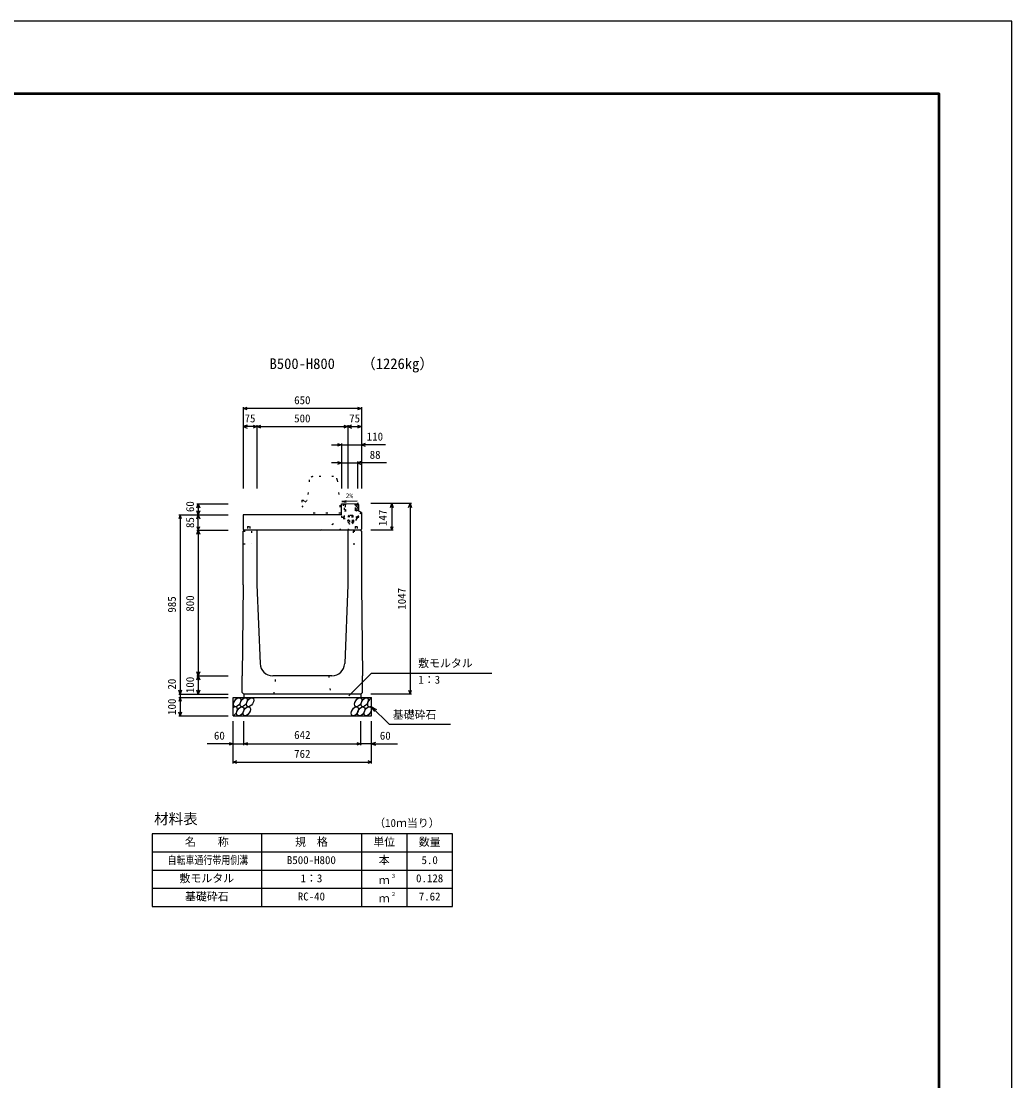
# Model space of a CAD drawing. Units: millimetres, scale not verified. Extents: x -12600 to 12600, y -5940 to 5940.
# Drawn here: x 7154 to 12600, y 115 to 5940 of the extents above; entities that cross this region are included whole.
import ezdxf
from ezdxf.enums import TextEntityAlignment as Align

# ---------------------------------------------------------------- set-up
doc = ezdxf.new("R2010")
doc.units = ezdxf.units.MM
doc.header["$LTSCALE"] = 40
doc.linetypes.add('DOTTED', pattern=[1.75, 0.25, -1.5])
for name, color, linetype, lineweight in [('0-0_DIM', 7, 'Continuous', 25), ('0-1_Defpoints', 5, 'Continuous', 25), ('0-2_HATCH', 6, 'Continuous', 25), ('0-3_HYO', 3, 'Continuous', 25), ('0-4_HYO2', 4, 'Continuous', 25), ('0-5_OUTLINE', 3, 'Continuous', 25), ('0-6_OUTLINE2', 4, 'DOTTED', 25), ('0-7_TXT', 7, 'Continuous', 25), ('0-8_WAKU', 3, 'Continuous', 25)]:
    doc.layers.add(name, color=color, linetype=linetype, lineweight=lineweight)
doc.styles.add('ＭＳ ゴシック', font='')
doc.styles.get('ＭＳ ゴシック').set_extended_font_data('MS Gothic')

msp = doc.modelspace()

# ---------------------------------------------------------------- linework, layer by layer
at = {"layer": '0-0_DIM'}
for p, q in [((8375, 3818.96), (8375, 3371.46)), ((9025, 3811.46), (8375, 3811.46)), ((9025, 3818.96), (9025, 3371.46)), ((8450, 3711.46), (8375, 3711.46)), ((8450, 3718.96), (8450, 3371.46)), ((8450, 3711.46), (8950, 3711.46)), ((8950, 3718.96), (8950, 3371.46)), ((8950, 3711.46), (9025, 3711.46)), ((8860, 3611.46), (8915, 3611.46)), ((8915, 3618.96), (8915, 3371.46)), ((8915, 3611.46), (9025, 3611.46)), ((9156.52, 3611.46), (9025, 3611.46)), ((8915, 3511.46), (8860, 3511.46)), ((8915, 3511.46), (9003, 3511.46)), ((9003, 3518.96), (9003, 3371.46)), ((9161.78, 3511.46), (9003, 3511.46)), ((8120.5, 3286.46), (8293, 3286.46)), ((8128, 3286.46), (8128, 3226.46)), ((9299.5, 3288.46), (9077, 3288.46)), ((9192, 3288.46), (9192, 3141.46)), ((9292, 3288.46), (9292, 2241.46)), ((8020.5, 3226.46), (8293, 3226.46)), ((8028, 3226.46), (8028, 2241.46)), ((8128, 3141.46), (8128, 3226.46)), ((8120.5, 3141.46), (8293, 3141.46)), ((8128, 3141.46), (8128, 2341.46)), ((9199.5, 3141.46), (9077, 3141.46)), ((8120.5, 2341.46), (8293, 2341.46)), ((8128, 2341.46), (8128, 2241.46)), ((8954.77, 2230.65), (9081, 2356.89)), ((9081, 2356.89), (9742.46, 2356.89)), ((8020.5, 2241.46), (8293, 2241.46)), ((8020.5, 2221.46), (8293, 2221.46)), ((8028, 2241.46), (8028, 2221.46)), ((8028, 2221.46), (8028, 2121.46)), ((9299.5, 2241.46), (9077, 2241.46)), ((9081, 2171.46), (9176.76, 2075.71)), ((9081, 2171.46), (9106.98, 2156.46)), ((9081, 2171.46), (9096, 2145.48)), ((8020.5, 2121.46), (8293, 2121.46)), ((8319, 1860.1), (8319, 2091.46)), ((8379, 1960.1), (8379, 2091.46)), ((9021, 1960.1), (9021, 2091.46)), ((9081, 1860.1), (9081, 2091.46)), ((9176.76, 2075.71), (9514.31, 2075.71)), ((8319, 1967.6), (8177.21, 1967.6)), ((8319, 1967.6), (8379, 1967.6)), ((8384, 1967.6), (9026, 1967.6)), ((9081, 1967.6), (9021, 1967.6)), ((9081, 1967.6), (9222.79, 1967.6)), ((8319, 1867.6), (9081, 1867.6))]:
    msp.add_line(p, q, dxfattribs=at)
for points in [[(8396.14, 3803.77), (8375, 3811.46), (8396.14, 3819.16)], [(9003.86, 3819.16), (9025, 3811.46), (9003.86, 3803.77)], [(8396.14, 3719.16), (8375, 3711.46), (8396.14, 3703.77)], [(8428.86, 3719.16), (8450, 3711.46), (8428.86, 3703.77)], [(8471.14, 3703.77), (8450, 3711.46), (8471.14, 3719.16)], [(8928.86, 3719.16), (8950, 3711.46), (8928.86, 3703.77)], [(8971.14, 3719.16), (8950, 3711.46), (8971.14, 3703.77)], [(9003.86, 3719.16), (9025, 3711.46), (9003.86, 3703.77)], [(8893.86, 3619.16), (8915, 3611.46), (8893.86, 3603.77)], [(9046.14, 3619.16), (9025, 3611.46), (9046.14, 3603.77)], [(8893.86, 3519.16), (8915, 3511.46), (8893.86, 3503.77)], [(9024.14, 3519.16), (9003, 3511.46), (9024.14, 3503.77)], [(8120.3, 3265.32), (8128, 3286.46), (8135.7, 3265.32)], [(9184.3, 3267.32), (9192, 3288.46), (9199.7, 3267.32)], [(9284.3, 3267.32), (9292, 3288.46), (9299.7, 3267.32)], [(8035.7, 3205.32), (8028, 3226.46), (8020.3, 3205.32)], [(8135.7, 3247.61), (8128, 3226.46), (8120.3, 3247.61)], [(8120.3, 3205.32), (8128, 3226.46), (8135.7, 3205.32)], [(8120.3, 3162.61), (8128, 3141.46), (8135.7, 3162.61)], [(9184.3, 3162.61), (9192, 3141.46), (9199.7, 3162.61)], [(8120.3, 3120.32), (8128, 3141.46), (8135.7, 3120.32)], [(8135.7, 2362.61), (8128, 2341.46), (8120.3, 2362.61)], [(8120.3, 2320.32), (8128, 2341.46), (8135.7, 2320.32)], [(8035.7, 2262.61), (8028, 2241.46), (8020.3, 2262.61)], [(8035.7, 2200.32), (8028, 2221.46), (8020.3, 2200.32)], [(8135.7, 2262.61), (8128, 2241.46), (8120.3, 2262.61)], [(9284.3, 2262.61), (9292, 2241.46), (9299.7, 2262.61)], [(8035.7, 2142.61), (8028, 2121.46), (8020.3, 2142.61)], [(8297.86, 1975.29), (8319, 1967.6), (8297.86, 1959.9)], [(8400.14, 1959.9), (8379, 1967.6), (8400.14, 1975.29)], [(8999.86, 1975.29), (9021, 1967.6), (8999.86, 1959.9)], [(9102.14, 1975.29), (9081, 1967.6), (9102.14, 1959.9)], [(8340.14, 1859.9), (8319, 1867.6), (8340.14, 1875.29)], [(9059.86, 1875.29), (9081, 1867.6), (9059.86, 1859.9)]]:
    msp.add_lwpolyline(points, dxfattribs=at)
at = {"layer": '0-1_Defpoints'}
msp.add_lwpolyline([(-4200, -5940), (12600, -5940), (12600, 5940), (-4200, 5940)], close=True, dxfattribs=at)
at = {"layer": '0-2_HATCH', "linetype": 'DOTTED'}
for p, q in [((9003.93, 3208.28), (9002.28, 3288.27)), ((8925.84, 3211.68), (8916.84, 3211.49)), ((9003.8, 3214.28), (8925.82, 3212.68)), ((8932.32, 3212.81), (8931.46, 3254.8)), ((8931.6, 3247.8), (8996.59, 3249.14)), ((8955.5, 3222.66), (8953.04, 3220.74)), ((8953.19, 3213.24), (8953.04, 3220.74)), ((8979.43, 3213.78), (8953.19, 3213.24)), ((8953.43, 3221.09), (8955.5, 3222.66)), ((8976.74, 3223.1), (8955.5, 3222.66)), ((8959.44, 3213.37), (8959.28, 3220.87)), ((8973.19, 3213.65), (8973.03, 3221.15)), ((8978.87, 3221.61), (8976.74, 3223.1)), ((8979.43, 3213.78), (8979.28, 3221.28)), ((8996.44, 3256.14), (8997.31, 3214.15)), ((9003.82, 3213.28), (9009.82, 3213.4)), ((9009.82, 3213.4), (9009.14, 3246.65)), ((8949.94, 3197.17), (8982.93, 3197.85)), ((8952.87, 3183.23), (8952.61, 3195.73)), ((8980.58, 3183.8), (8952.87, 3183.23)), ((8959.54, 3195.87), (8959.8, 3183.37)), ((8973.39, 3196.15), (8973.65, 3183.66)), ((8980.32, 3196.3), (8980.58, 3183.8)), ((8982.93, 3197.85), (8982.96, 3196.35))]:
    msp.add_line(p, q, dxfattribs=at)
at = {"layer": '0-2_HATCH'}
msp.add_line((9008.6, 3273.02), (9009.14, 3246.65), dxfattribs=at)
at = {"layer": '0-2_HATCH', "linetype": 'DOTTED'}
for points in [[(8916.84, 3211.49), (8915.3, 3286.48), (8924.3, 3286.66)], [(8924.3, 3286.66), (8925.94, 3206.68), (9003.93, 3208.28)], [(8931.46, 3254.8), (8932.46, 3254.82), (8931.96, 3278.82), (8930.96, 3278.8), (8930.82, 3285.79), (8995.8, 3287.13)], [(8935.82, 3285.9), (8935.96, 3278.9), (8934.96, 3278.88), (8935.45, 3254.88), (8936.45, 3254.9), (8936.6, 3247.91)], [(8991.59, 3249.04), (8991.44, 3256.04), (8992.44, 3256.06), (8991.95, 3280.05), (8990.95, 3280.03), (8990.81, 3287.03)], [(8995.8, 3287.13), (8995.95, 3280.13), (8994.95, 3280.11), (8995.44, 3256.12), (8996.44, 3256.14)], [(9008.6, 3273.02), (9008.28, 3288.39), (9002.28, 3288.27)], [(8982.96, 3196.35), (8949.97, 3195.67), (8949.94, 3197.17)]]:
    msp.add_lwpolyline(points, dxfattribs=at)
for centre, radius, start, end in [((8956.23, 3217.52), 4.53, 47.57461, 134.78335), ((8966.53, 3202.73), 19.53, 70.56972, 111.78823), ((8976.22, 3217.93), 4.53, 47.57461, 134.78335), ((8966.72, 3183.51), 11, 181.1783, 1.1783)]:
    msp.add_arc(centre, radius, start, end, dxfattribs=at)
at = {"layer": '0-2_HATCH'}
for centre in [(8341.89, 2196.46), (8377.37, 2196.46), (8412.84, 2196.46), (9007.05, 2196.46), (9042.52, 2196.46), (8358.77, 2146.46), (8394.25, 2146.46), (8988.45, 2146.46), (9023.93, 2146.46), (9059.41, 2146.46)]:
    msp.add_ellipse(centre, major_axis=(14.54, 23.54), ratio=0.5792, dxfattribs=at)
for centre, start_param, end_param in [((9078, 2196.46), 0.6666252, 4.1103269), ((8323.3, 2146.46), 3.7419964, 7.318141)]:
    msp.add_ellipse(centre, major_axis=(14.54, 23.54), ratio=0.5792, start_param=start_param, end_param=end_param, dxfattribs=at)
at = {"layer": '0-3_HYO'}
for p, q in [((8475, 1473.36), (8475, 1073.36)), ((9025, 1473.36), (9025, 1073.36)), ((9275, 1473.36), (9275, 1073.36)), ((7875, 1373.36), (9525, 1373.36))]:
    msp.add_line(p, q, dxfattribs=at)
msp.add_lwpolyline([(7875, 1073.36), (9525, 1073.36), (9525, 1473.36), (7875, 1473.36)], close=True, dxfattribs=at)
at = {"layer": '0-4_HYO2'}
for p, q in [((7875, 1273.36), (9525, 1273.36)), ((7875, 1173.36), (9525, 1173.36))]:
    msp.add_line(p, q, dxfattribs=at)
at = {"layer": '0-5_OUTLINE', "linetype": 'DOTTED'}
for p, q in [((8738.2, 3418.41), (8727, 3306.46)), ((8871.9, 3436.46), (8758.1, 3436.46)), ((8891.8, 3418.45), (8910, 3236.46)), ((8697, 3306.46), (8697, 3276.46)), ((8697, 3306.46), (8705, 3306.46)), ((8697, 3276.46), (8720, 3236.46)), ((8910, 3236.46), (8720, 3236.46))]:
    msp.add_line(p, q, dxfattribs=at)
at = {"layer": '0-5_OUTLINE'}
for p, q in [((8915, 3286.46), (9003, 3288.28)), ((8915, 3226.46), (8915, 3286.46)), ((9000, 3261.4), (9009, 3271.4)), ((9003, 3288.28), (9009, 3282.4)), ((9009, 3282.4), (9009, 3271.4)), ((8915, 3226.46), (8375, 3226.46)), ((8375, 3226.46), (8375, 3147.46)), ((9000, 3261.4), (9000, 3251.4)), ((9025, 3238.4), (9000, 3251.4)), ((9025, 3238.4), (9025, 3147.46)), ((8375, 3147.46), (8381, 3141.46)), ((9019, 3141.46), (9025, 3147.46)), ((9019, 3141.46), (8381, 3141.46)), ((8450, 3141.46), (8450, 2841.46)), ((8950, 3141.46), (8950, 2841.46)), ((8375, 2841.46), (8370, 2341.46)), ((8450, 2841.46), (8467.31, 2408.67)), ((8950, 2841.46), (8932.69, 2408.67)), ((9025, 2841.46), (9030, 2341.46)), ((8370, 2250.46), (8370, 2341.46)), ((8862.74, 2341.46), (8537.26, 2341.46)), ((9030, 2250.46), (9030, 2341.46)), ((8319, 2221.46), (9081, 2221.46)), ((8319, 2121.46), (8319, 2221.46)), ((8370, 2250.46), (8379, 2241.46)), ((9021, 2241.46), (8379, 2241.46)), ((8379, 2241.46), (8379, 2221.46)), ((9021, 2241.46), (9030, 2250.46)), ((9021, 2241.46), (9021, 2221.46)), ((9081, 2121.46), (9081, 2221.46)), ((8319, 2121.46), (9081, 2121.46))]:
    msp.add_line(p, q, dxfattribs=at)
at = {"layer": '0-5_OUTLINE', "linetype": 'DOTTED'}
msp.add_lwpolyline([(8705, 3306.46), (8715, 3296.46), (8725, 3306.46), (8727, 3306.46)], dxfattribs=at)
at = {"layer": '0-5_OUTLINE'}
for points in [[(8375, 2841.46), (8375, 3135.46), (8381, 3141.46)], [(9019, 3141.46), (9025, 3135.46), (9025, 2841.46)]]:
    msp.add_lwpolyline(points, dxfattribs=at)
at = {"layer": '0-5_OUTLINE', "linetype": 'DOTTED'}
for centre, start, end in [((8758.1, 3416.46), 90, 174.40835), ((8871.9, 3416.46), 4.08463, 90)]:
    msp.add_arc(centre, 20, start, end, dxfattribs=at)
at = {"layer": '0-5_OUTLINE'}
for centre, start, end in [((8537.26, 2411.46), 182.29061, 270.36797), ((8862.74, 2411.46), 270, 357.70939)]:
    msp.add_arc(centre, 70, start, end, dxfattribs=at)
at = {"layer": '0-6_OUTLINE2'}
for p, q in [((8800, 3141.46), (8925.94, 3206.68)), ((8902.91, 3141.46), (9000.25, 3251.33)), ((9022.29, 3239.87), (8945.93, 3141.46)), ((8950, 3141.46), (9003.93, 3208.28)), ((8398.5, 3161.96), (8410.5, 3161.96)), ((8398.5, 3161.96), (8398.5, 3136.96)), ((8410.5, 3161.96), (8410.5, 3136.96)), ((8989.5, 3161.96), (9001.5, 3161.96)), ((8989.5, 3161.96), (8989.5, 3136.96)), ((9001.5, 3161.96), (9001.5, 3136.96)), ((8376.5, 3136.96), (8420, 3136.96)), ((8420, 3136.96), (8420, 3066.46)), ((8979.45, 3136.96), (9023.5, 3136.96)), ((8979.45, 3136.96), (8979.45, 3066.46)), ((8375, 3066.46), (8420, 3066.46)), ((8979.45, 3066.46), (9024.45, 3066.46)), ((8545, 2241.46), (8555, 2341.46)), ((8845, 2341.46), (8855, 2241.46))]:
    msp.add_line(p, q, dxfattribs=at)
at = {"layer": '0-7_TXT'}
msp.add_line((8916.72, 3300.4), (8940.44, 3296.72), dxfattribs=at)
msp.add_lwpolyline([(9001.28, 3302.14), (8916.72, 3300.4), (8940.26, 3305.05)], dxfattribs=at)
at = {"layer": '0-8_WAKU', "lineweight": 50}
msp.add_lwpolyline([(-3800, -5540), (12200, -5540), (12200, 5540), (-3800, 5540)], close=True, dxfattribs=at)

# ---------------------------------------------------------------- texts
at = {"layer": '0-0_DIM', "style": 'ＭＳ ゴシック'}
for s, p in [('650', (8655, 3821.46)), ('75', (8382.5, 3721.46)), ('500', (8655, 3721.46)), ('75', (8957.5, 3721.46)), ('110', (9054.02, 3621.46)), ('88', (9070.19, 3521.46)), ('敷モルタル', (9336.6, 2375.62)), ('1：3', (9337.6, 2284.93)), ('基礎砕石', (9197.32, 2092.88)), ('60', (8214, 1977.6)), ('642', (8655, 1981.46)), ('60', (9126, 1977.6)), ('762', (8655, 1877.6))]:
    msp.add_text(s, height=43.99, dxfattribs=at).set_placement(p, align=Align.BOTTOM_LEFT)
for s, p in [('60', (8118, 3241.46)), ('85', (8118, 3153.96)), ('147', (9177, 3164.96)), ('1047', (9282, 2704.96)), ('985', (8018, 2688.96)), ('800', (8118, 2693.96)), ('100', (8118, 2246.46)), ('20', (8018, 2265.78)), ('100', (8018, 2126.46))]:
    msp.add_text(s, height=43.99, rotation=90, dxfattribs=at).set_placement(p, align=Align.BOTTOM_LEFT)
at = {"layer": '0-7_TXT', "style": 'ＭＳ ゴシック'}
for s, height, p in [('B500-H800', 58.65, (8520, 4010.44)), ('（1226kg）', 58.65, (9023.7, 4010.44)), ('2%', 26.39, (8938.18, 3310.21)), ('材料表', 58.65, (7885, 1508.36)), ('（10ｍ当り）', 43.99, (9095, 1497.36)), ('名\u3000\u3000称', 43.99, (8055, 1393.36)), ('規\u3000格', 43.99, (8660, 1393.36)), ('単位', 43.99, (9090, 1393.36)), ('数量', 43.99, (9340, 1393.36)), ('B500-H800', 43.99, (8615, 1293.36)), ('本', 43.99, (9120, 1293.36)), ('5.0', 43.99, (9355, 1293.36)), ('敷モルタル', 43.99, (8025, 1193.36)), ('1：3', 43.99, (8690, 1193.36)), ('ｍ', 43.99, (9120, 1183.36)), ('３', 21.99, (9185.54, 1223.73)), ('0.128', 43.99, (9325, 1193.36)), ('基礎砕石', 43.99, (8055, 1093.36)), ('RC-40', 43.99, (8675, 1093.36)), ('ｍ', 43.99, (9120, 1083.36)), ('２', 21.99, (9185.54, 1123.73)), ('7.62', 43.99, (9340, 1093.36))]:
    msp.add_text(s, height=height, dxfattribs=at).set_placement(p, align=Align.BOTTOM_LEFT)
at = {"layer": '0-7_TXT', "style": 'ＭＳ ゴシック', "width": 0.8}
msp.add_text('自転車通行帯用側溝', height=43.99, dxfattribs=at).set_placement((7959, 1293.36), align=Align.BOTTOM_LEFT)

doc.saveas('drawing.dxf')
